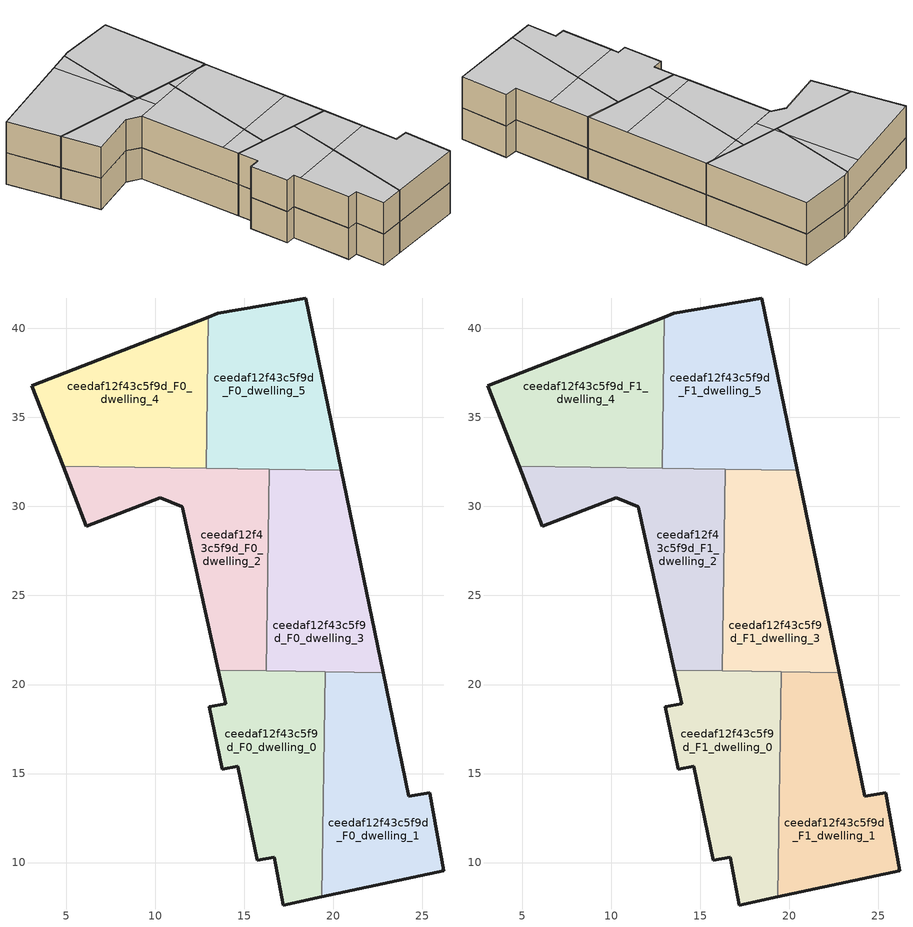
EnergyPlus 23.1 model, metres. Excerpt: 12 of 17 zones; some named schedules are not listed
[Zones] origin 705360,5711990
ceedaf12f43c5f9d_F0_dwelling_0
 floor ground (EU_floor_Construction): 19.35,8.08 19.54,20.72 13.54,20.81 13.96,18.93 13.03,18.74 13.75,15.24 14.62,15.42 15.72,10.13 16.68,10.3 17.18,7.62 z0
 wall outside (EU_wall_Construction): 19.35,8.08 17.18,7.62 16.68,10.3 15.72,10.13 14.62,15.42 13.75,15.24 13.03,18.74 13.96,18.93 13.54,20.81 z0:3
 wall to ceedaf12f43c5f9d_F0_dwelling_1 (EU_wall_Construction): 19.54,20.72 19.35,8.08 z0:3
 wall to ceedaf12f43c5f9d_F0_dwelling_3 (EU_wall_Construction): 16.23,20.77 19.54,20.72 z0:3
 wall to ceedaf12f43c5f9d_F0_dwelling_2 (EU_wall_Construction): 13.54,20.81 16.23,20.77 z0:3
ceedaf12f43c5f9d_F0_dwelling_1
 floor ground (EU_floor_Construction): 26.19,9.53 25.4,13.91 24.24,13.71 22.8,20.67 19.54,20.72 19.35,8.08 z0
 wall outside (EU_wall_Construction): 22.8,20.67 24.24,13.71 25.4,13.91 26.19,9.53 19.35,8.08 z0:3
 wall to ceedaf12f43c5f9d_F0_dwelling_3 (EU_wall_Construction): 19.54,20.72 22.8,20.67 z0:3
ceedaf12f43c5f9d_F0_dwelling_2
 floor ground (EU_floor_Construction): 16.23,20.77 16.4,32.08 4.82,32.25 6.12,28.89 10.27,30.5 11.52,29.97 13.54,20.81 z0
 wall outside (EU_wall_Construction): 13.54,20.81 11.52,29.97 10.27,30.5 6.12,28.89 4.82,32.25 z0:3
 wall to ceedaf12f43c5f9d_F0_dwelling_3 (EU_wall_Construction): 16.4,32.08 16.23,20.77 z0:3
 wall to ceedaf12f43c5f9d_F0_dwelling_4 (EU_wall_Construction): 4.82,32.25 12.86,32.14 z0:3
 wall to ceedaf12f43c5f9d_F0_dwelling_5 (EU_wall_Construction): 12.86,32.14 16.4,32.08 z0:3
ceedaf12f43c5f9d_F0_dwelling_3
 floor ground (EU_floor_Construction): 22.8,20.67 20.45,32.03 16.4,32.08 16.23,20.77 z0
 wall outside (EU_wall_Construction): 20.45,32.03 22.8,20.67 z0:3
 wall to ceedaf12f43c5f9d_F0_dwelling_5 (EU_wall_Construction): 16.4,32.08 20.45,32.03 z0:3
ceedaf12f43c5f9d_F0_dwelling_4
 floor ground (EU_floor_Construction): 12.86,32.14 12.98,40.64 3.06,36.79 4.82,32.25 z0
 wall outside (EU_wall_Construction): 4.82,32.25 3.06,36.79 12.98,40.64 z0:3
 wall to ceedaf12f43c5f9d_F0_dwelling_5 (EU_wall_Construction): 12.98,40.64 12.86,32.14 z0:3
ceedaf12f43c5f9d_F0_dwelling_5
 floor ground (EU_floor_Construction): 20.45,32.03 18.44,41.71 13.51,40.84 12.98,40.64 12.86,32.14 z0
 wall outside (EU_wall_Construction): 12.98,40.64 13.51,40.84 18.44,41.71 20.45,32.03 z0:3
ceedaf12f43c5f9d_F1_dwelling_0
 floor to ceedaf12f43c5f9d_F0_dwelling_0 (EU_floor_Construction): 19.35,8.08 19.54,20.72 13.54,20.81 13.96,18.93 13.03,18.74 13.75,15.24 14.62,15.42 15.72,10.13 16.68,10.3 17.18,7.62 z3
 wall outside (EU_wall_Construction): 19.35,8.08 17.18,7.62 16.68,10.3 15.72,10.13 14.62,15.42 13.75,15.24 13.03,18.74 13.96,18.93 13.54,20.81 z3:6
 wall to ceedaf12f43c5f9d_F1_dwelling_1 (EU_wall_Construction): 19.54,20.72 19.35,8.08 z3:6
 wall to ceedaf12f43c5f9d_F1_dwelling_3 (EU_wall_Construction): 16.23,20.77 19.54,20.72 z3:6
 wall to ceedaf12f43c5f9d_F1_dwelling_2 (EU_wall_Construction): 13.54,20.81 16.23,20.77 z3:6
 ceiling to ceedaf12f43c5f9d_F2_dwelling_3 (EU_floor_Construction): 19.54,20.72 19.47,15.96 14.75,14.78 14.62,15.42 13.75,15.24 13.03,18.74 13.96,18.93 13.54,20.81 z6
 ceiling to ceedaf12f43c5f9d_F2_dwelling_4 (EU_floor_Construction): 19.47,15.96 19.35,8.08 17.18,7.62 16.68,10.3 15.72,10.13 14.75,14.78 z6
ceedaf12f43c5f9d_F1_dwelling_1
 floor to ceedaf12f43c5f9d_F0_dwelling_1 (EU_floor_Construction): 26.19,9.53 25.4,13.91 24.24,13.71 22.8,20.67 19.54,20.72 19.35,8.08 z3
 wall outside (EU_wall_Construction): 22.8,20.67 24.24,13.71 25.4,13.91 26.19,9.53 19.35,8.08 z3:6
 wall to ceedaf12f43c5f9d_F1_dwelling_3 (EU_wall_Construction): 19.54,20.72 22.8,20.67 z3:6
 ceiling to ceedaf12f43c5f9d_F2_dwelling_4 (EU_floor_Construction): 23.56,16.99 24.24,13.71 25.4,13.91 26.19,9.53 19.35,8.08 19.47,15.96 z6
 ceiling to ceedaf12f43c5f9d_F2_dwelling_3 (EU_floor_Construction): 22.8,20.67 23.56,16.99 19.47,15.96 19.54,20.72 z6
ceedaf12f43c5f9d_F1_dwelling_2
 floor to ceedaf12f43c5f9d_F0_dwelling_2 (EU_floor_Construction): 16.23,20.77 16.4,32.08 4.82,32.25 6.12,28.89 10.27,30.5 11.52,29.97 13.54,20.81 z3
 wall outside (EU_wall_Construction): 13.54,20.81 11.52,29.97 10.27,30.5 6.12,28.89 4.82,32.25 z3:6
 wall to ceedaf12f43c5f9d_F1_dwelling_3 (EU_wall_Construction): 16.4,32.08 16.23,20.77 z3:6
 wall to ceedaf12f43c5f9d_F1_dwelling_4 (EU_wall_Construction): 4.82,32.25 12.86,32.14 z3:6
 wall to ceedaf12f43c5f9d_F1_dwelling_5 (EU_wall_Construction): 12.86,32.14 16.4,32.08 z3:6
 ceiling to ceedaf12f43c5f9d_F2_dwelling_2 (EU_floor_Construction): 16.38,31.18 16.26,23 13.23,22.24 11.52,29.96 z6
 ceiling to ceedaf12f43c5f9d_F2_dwelling_1 (EU_floor_Construction): 13.13,32.13 13.55,30.47 11.52,29.97 10.27,30.5 6.12,28.89 4.82,32.25 z6
 ceiling to ceedaf12f43c5f9d_F2_dwelling_0 (EU_floor_Construction): 16.4,32.08 16.38,31.18 13.55,30.47 13.13,32.13 z6
 ceiling to ceedaf12f43c5f9d_F2_dwelling_3 (EU_floor_Construction): 16.26,23 16.23,20.77 13.54,20.81 13.23,22.24 z6
ceedaf12f43c5f9d_F1_dwelling_3
 floor to ceedaf12f43c5f9d_F0_dwelling_3 (EU_floor_Construction): 22.8,20.67 20.45,32.03 16.4,32.08 16.23,20.77 z3
 wall outside (EU_wall_Construction): 20.45,32.03 22.8,20.67 z3:6
 wall to ceedaf12f43c5f9d_F1_dwelling_5 (EU_wall_Construction): 16.4,32.08 20.45,32.03 z3:6
 ceiling to ceedaf12f43c5f9d_F2_dwelling_2 (EU_floor_Construction): 20.45,32.03 22.02,24.44 16.26,23 16.38,31.18 19.79,32.03 z6
 ceiling to ceedaf12f43c5f9d_F2_dwelling_3 (EU_floor_Construction): 22.02,24.44 22.8,20.67 16.23,20.77 16.26,23 z6
 ceiling to ceedaf12f43c5f9d_F2_dwelling_0 (EU_floor_Construction): 19.79,32.03 16.38,31.18 16.4,32.08 z6
ceedaf12f43c5f9d_F1_dwelling_4
 floor to ceedaf12f43c5f9d_F0_dwelling_4 (EU_floor_Construction): 12.86,32.14 12.98,40.64 3.06,36.79 4.82,32.25 z3
 wall outside (EU_wall_Construction): 4.82,32.25 3.06,36.79 12.98,40.64 z3:6
 wall to ceedaf12f43c5f9d_F1_dwelling_5 (EU_wall_Construction): 12.98,40.64 12.86,32.14 z3:6
 ceiling to ceedaf12f43c5f9d_F2_dwelling_1 (EU_floor_Construction): 11.18,39.94 12.87,33.17 12.86,32.14 4.82,32.25 3.06,36.79 z6
 ceiling to ceedaf12f43c5f9d_F2_dwelling_0 (EU_floor_Construction): 12.98,40.64 12.87,33.17 11.18,39.94 z6
ceedaf12f43c5f9d_F1_dwelling_5
 floor to ceedaf12f43c5f9d_F0_dwelling_5 (EU_floor_Construction): 20.45,32.03 18.44,41.71 13.51,40.84 12.98,40.64 12.86,32.14 z3
 wall outside (EU_wall_Construction): 12.98,40.64 13.51,40.84 18.44,41.71 20.45,32.03 z3:6
 ceiling to ceedaf12f43c5f9d_F2_dwelling_0 (EU_floor_Construction): 18.44,41.71 20.41,32.19 19.79,32.03 13.13,32.13 12.87,33.17 12.98,40.64 13.51,40.84 z6
 ceiling to ceedaf12f43c5f9d_F2_dwelling_1 (EU_floor_Construction): 12.87,33.17 13.13,32.13 12.86,32.14 z6
 ceiling to ceedaf12f43c5f9d_F2_dwelling_2 (EU_floor_Construction): 20.41,32.19 20.45,32.03 19.79,32.03 z6
[Building]
EU S2 Campaign: North Axis=0; Terrain=City; Solar Distribution=FullExterior
[Site:Location]
London: Latitude=51.5; Longitude=-0.5; Time Zone=0; Elevation=25
[SizingPeriod:WeatherFileDays]
AnnualSizingPeriod: Begin Month=1; Begin Day of Month=1; End Month=12; End Day of Month=31; Day of Week for Start Day=Monday; Use Weather File Daylight Saving Period=No; Use Weather File Rain and Snow Indicators=No
[MATERIAL]
EU_InternalMass_Material: Roughness=MediumRough; Thickness=0.1; Conductivity=1; Density=1800; Specific Heat=900; Thermal Absorptance=0.9; Solar Absorptance=0.7; Visible Absorptance=0.7
[MATERIAL:NOMASS] Roughness=MediumRough; Thermal Absorptance=0.9; Solar Absorptance=0.7; Visible Absorptance=0.7
Name | Thermal Resistance
EU_wall_NoMass | 1.04674
EU_floor_NoMass | 2.04616
[CONSTRUCTION]
EU_wall_Construction: EU_wall_NoMass
EU_floor_Construction: EU_floor_NoMass
EU_InternalMass_Construction: EU_InternalMass_Material
[ZONE] Type=1; Multiplier=1; Ceiling Height=autocalculate; Floor Area=autocalculate; Part of Total Floor Area=Yes
Name | Volume
ceedaf12f43c5f9d_F0_dwelling_0; ceedaf12f43c5f9d_F1_dwelling_0 | 180.146
ceedaf12f43c5f9d_F0_dwelling_1; ceedaf12f43c5f9d_F1_dwelling_1; ceedaf12f43c5f9d_F0_dwelling_3; ceedaf12f43c5f9d_F1_dwelling_3 | 180.16
ceedaf12f43c5f9d_F0_dwelling_2; ceedaf12f43c5f9d_F1_dwelling_2 | 180.14
ceedaf12f43c5f9d_F0_dwelling_4; ceedaf12f43c5f9d_F1_dwelling_4 | 180.132
ceedaf12f43c5f9d_F0_dwelling_5; ceedaf12f43c5f9d_F1_dwelling_5 | 180.15
[INTERNALMASS] Construction=EU_InternalMass_Construction
Name | Zone or ZoneList | Surface Area
ceedaf12f43c5f9d_F0_dwelling_0_EU_InternalMass | ceedaf12f43c5f9d_F0_dwelling_0 | 60.0488
ceedaf12f43c5f9d_F0_dwelling_1_EU_InternalMass | ceedaf12f43c5f9d_F0_dwelling_1 | 60.0534
ceedaf12f43c5f9d_F0_dwelling_2_EU_InternalMass | ceedaf12f43c5f9d_F0_dwelling_2 | 60.0462
ceedaf12f43c5f9d_F0_dwelling_3_EU_InternalMass | ceedaf12f43c5f9d_F0_dwelling_3 | 60.053
ceedaf12f43c5f9d_F0_dwelling_4_EU_InternalMass | ceedaf12f43c5f9d_F0_dwelling_4 | 60.0439
ceedaf12f43c5f9d_F0_dwelling_5_EU_InternalMass | ceedaf12f43c5f9d_F0_dwelling_5 | 60.0501
ceedaf12f43c5f9d_F1_dwelling_0_EU_InternalMass | ceedaf12f43c5f9d_F1_dwelling_0 | 60.0488
ceedaf12f43c5f9d_F1_dwelling_1_EU_InternalMass | ceedaf12f43c5f9d_F1_dwelling_1 | 60.0534
ceedaf12f43c5f9d_F1_dwelling_2_EU_InternalMass | ceedaf12f43c5f9d_F1_dwelling_2 | 60.0462
ceedaf12f43c5f9d_F1_dwelling_3_EU_InternalMass | ceedaf12f43c5f9d_F1_dwelling_3 | 60.053
ceedaf12f43c5f9d_F1_dwelling_4_EU_InternalMass | ceedaf12f43c5f9d_F1_dwelling_4 | 60.0439
ceedaf12f43c5f9d_F1_dwelling_5_EU_InternalMass | ceedaf12f43c5f9d_F1_dwelling_5 | 60.0501
[OTHEREQUIPMENT] Fuel Type=Electricity; Design Level Calculation Method=Watts/Area; Power per Zone Floor Area=1; Fraction Latent=0; Fraction Radiant=0; Fraction Lost=0; Carbon Dioxide Generation Rate=0; EndUse Subcategory=EU_Step8_InternalGains
Name | Zone or ZoneList or Space or SpaceList | Schedule
EU_Step8_InternalGain_ceedaf12f43c5f9d_F0_dwelling_0_f000 | ceedaf12f43c5f9d_F0_dwelling_0 | EU_Step8_GainSchedule_ceedaf12f43c5f9d_F0_dwelling_0_f000
EU_Step8_InternalGain_ceedaf12f43c5f9d_F0_dwelling_1_f000 | ceedaf12f43c5f9d_F0_dwelling_1 | EU_Step8_GainSchedule_ceedaf12f43c5f9d_F0_dwelling_1_f000
EU_Step8_InternalGain_ceedaf12f43c5f9d_F0_dwelling_2_f000 | ceedaf12f43c5f9d_F0_dwelling_2 | EU_Step8_GainSchedule_ceedaf12f43c5f9d_F0_dwelling_2_f000
EU_Step8_InternalGain_ceedaf12f43c5f9d_F0_dwelling_3_f000 | ceedaf12f43c5f9d_F0_dwelling_3 | EU_Step8_GainSchedule_ceedaf12f43c5f9d_F0_dwelling_3_f000
EU_Step8_InternalGain_ceedaf12f43c5f9d_F0_dwelling_4_f000 | ceedaf12f43c5f9d_F0_dwelling_4 | EU_Step8_GainSchedule_ceedaf12f43c5f9d_F0_dwelling_4_f000
EU_Step8_InternalGain_ceedaf12f43c5f9d_F0_dwelling_5_f000 | ceedaf12f43c5f9d_F0_dwelling_5 | EU_Step8_GainSchedule_ceedaf12f43c5f9d_F0_dwelling_5_f000
EU_Step8_InternalGain_ceedaf12f43c5f9d_F1_dwelling_0_f000 | ceedaf12f43c5f9d_F1_dwelling_0 | EU_Step8_GainSchedule_ceedaf12f43c5f9d_F1_dwelling_0_f000
EU_Step8_InternalGain_ceedaf12f43c5f9d_F1_dwelling_1_f000 | ceedaf12f43c5f9d_F1_dwelling_1 | EU_Step8_GainSchedule_ceedaf12f43c5f9d_F1_dwelling_1_f000
EU_Step8_InternalGain_ceedaf12f43c5f9d_F1_dwelling_2_f000 | ceedaf12f43c5f9d_F1_dwelling_2 | EU_Step8_GainSchedule_ceedaf12f43c5f9d_F1_dwelling_2_f000
EU_Step8_InternalGain_ceedaf12f43c5f9d_F1_dwelling_3_f000 | ceedaf12f43c5f9d_F1_dwelling_3 | EU_Step8_GainSchedule_ceedaf12f43c5f9d_F1_dwelling_3_f000
EU_Step8_InternalGain_ceedaf12f43c5f9d_F1_dwelling_4_f000 | ceedaf12f43c5f9d_F1_dwelling_4 | EU_Step8_GainSchedule_ceedaf12f43c5f9d_F1_dwelling_4_f000
EU_Step8_InternalGain_ceedaf12f43c5f9d_F1_dwelling_5_f000 | ceedaf12f43c5f9d_F1_dwelling_5 | EU_Step8_GainSchedule_ceedaf12f43c5f9d_F1_dwelling_5_f000
[ZONEVENTILATION:DESIGNFLOWRATE] Schedule=EU_AlwaysOn; Design Flow Rate Calculation Method=AirChanges/Hour; Air Changes per Hour=0.488719; Ventilation Type=Natural; Fan Pressure Rise=0; Fan Total Efficiency=1; Constant Term Coefficient=1; Temperature Term Coefficient=0; Velocity Term Coefficient=0; Velocity Squared Term Coefficient=0; Minimum Indoor Temperature=-100; Maximum Indoor Temperature=100; Delta Temperature=-100; Minimum Outdoor Temperature=-100; Maximum Outdoor Temperature=100; Maximum Wind Speed=40
Name | Zone or ZoneList or Space or SpaceList
EU_ConstantAir_ceedaf12f43c5f9d_F0_dwelling_0 | ceedaf12f43c5f9d_F0_dwelling_0
EU_ConstantAir_ceedaf12f43c5f9d_F0_dwelling_1 | ceedaf12f43c5f9d_F0_dwelling_1
EU_ConstantAir_ceedaf12f43c5f9d_F0_dwelling_2 | ceedaf12f43c5f9d_F0_dwelling_2
EU_ConstantAir_ceedaf12f43c5f9d_F0_dwelling_3 | ceedaf12f43c5f9d_F0_dwelling_3
EU_ConstantAir_ceedaf12f43c5f9d_F0_dwelling_4 | ceedaf12f43c5f9d_F0_dwelling_4
EU_ConstantAir_ceedaf12f43c5f9d_F0_dwelling_5 | ceedaf12f43c5f9d_F0_dwelling_5
EU_ConstantAir_ceedaf12f43c5f9d_F1_dwelling_0 | ceedaf12f43c5f9d_F1_dwelling_0
EU_ConstantAir_ceedaf12f43c5f9d_F1_dwelling_1 | ceedaf12f43c5f9d_F1_dwelling_1
EU_ConstantAir_ceedaf12f43c5f9d_F1_dwelling_2 | ceedaf12f43c5f9d_F1_dwelling_2
EU_ConstantAir_ceedaf12f43c5f9d_F1_dwelling_3 | ceedaf12f43c5f9d_F1_dwelling_3
EU_ConstantAir_ceedaf12f43c5f9d_F1_dwelling_4 | ceedaf12f43c5f9d_F1_dwelling_4
EU_ConstantAir_ceedaf12f43c5f9d_F1_dwelling_5 | ceedaf12f43c5f9d_F1_dwelling_5
[HVACTEMPLATE:THERMOSTAT] Constant Heating Setpoint=20; Constant Cooling Setpoint=50
EU_HeatOnly_ceedaf12f43c5f9d_F0_dwelling_0; EU_HeatOnly_ceedaf12f43c5f9d_F0_dwelling_1; EU_HeatOnly_ceedaf12f43c5f9d_F0_dwelling_2; EU_HeatOnly_ceedaf12f43c5f9d_F0_dwelling_3; EU_HeatOnly_ceedaf12f43c5f9d_F0_dwelling_4; EU_HeatOnly_ceedaf12f43c5f9d_F0_dwelling_5; EU_HeatOnly_ceedaf12f43c5f9d_F1_dwelling_0; EU_HeatOnly_ceedaf12f43c5f9d_F1_dwelling_1; EU_HeatOnly_ceedaf12f43c5f9d_F1_dwelling_2; EU_HeatOnly_ceedaf12f43c5f9d_F1_dwelling_3; EU_HeatOnly_ceedaf12f43c5f9d_F1_dwelling_4; EU_HeatOnly_ceedaf12f43c5f9d_F1_dwelling_5; EU_HeatOnly_ceedaf12f43c5f9d_F2_dwelling_0; EU_HeatOnly_ceedaf12f43c5f9d_F2_dwelling_1; EU_HeatOnly_ceedaf12f43c5f9d_F2_dwelling_2; EU_HeatOnly_ceedaf12f43c5f9d_F2_dwelling_3; EU_HeatOnly_ceedaf12f43c5f9d_F2_dwelling_4
[HVACTEMPLATE:ZONE:IDEALLOADSAIRSYSTEM] System Availability Schedule=EU_AlwaysOn; Maximum Heating Supply Air Temperature=50; Minimum Cooling Supply Air Temperature=13; Maximum Heating Supply Air Humidity Ratio=0.0156; Minimum Cooling Supply Air Humidity Ratio=0.0077; Heating Limit=NoLimit; Cooling Limit=NoLimit; Heating Availability Schedule=EU_AlwaysOn; Cooling Availability Schedule=EU_CoolingOff; Dehumidification Control Type=ConstantSensibleHeatRatio; Cooling Sensible Heat Ratio=0.7; Dehumidification Setpoint=60; Humidification Control Type=None; Humidification Setpoint=30; Outdoor Air Method=None; Outdoor Air Flow Rate per Person=0.00944; Outdoor Air Flow Rate per Zone Floor Area=0; Outdoor Air Flow Rate per Zone=0; Demand Controlled Ventilation Type=None; Outdoor Air Economizer Type=NoEconomizer; Heat Recovery Type=None; Sensible Heat Recovery Effectiveness=0.7; Latent Heat Recovery Effectiveness=0.65
Name | Template Thermostat
ceedaf12f43c5f9d_F0_dwelling_0 | EU_HeatOnly_ceedaf12f43c5f9d_F0_dwelling_0
ceedaf12f43c5f9d_F0_dwelling_1 | EU_HeatOnly_ceedaf12f43c5f9d_F0_dwelling_1
ceedaf12f43c5f9d_F0_dwelling_2 | EU_HeatOnly_ceedaf12f43c5f9d_F0_dwelling_2
ceedaf12f43c5f9d_F0_dwelling_3 | EU_HeatOnly_ceedaf12f43c5f9d_F0_dwelling_3
ceedaf12f43c5f9d_F0_dwelling_4 | EU_HeatOnly_ceedaf12f43c5f9d_F0_dwelling_4
ceedaf12f43c5f9d_F0_dwelling_5 | EU_HeatOnly_ceedaf12f43c5f9d_F0_dwelling_5
ceedaf12f43c5f9d_F1_dwelling_0 | EU_HeatOnly_ceedaf12f43c5f9d_F1_dwelling_0
ceedaf12f43c5f9d_F1_dwelling_1 | EU_HeatOnly_ceedaf12f43c5f9d_F1_dwelling_1
ceedaf12f43c5f9d_F1_dwelling_2 | EU_HeatOnly_ceedaf12f43c5f9d_F1_dwelling_2
ceedaf12f43c5f9d_F1_dwelling_3 | EU_HeatOnly_ceedaf12f43c5f9d_F1_dwelling_3
ceedaf12f43c5f9d_F1_dwelling_4 | EU_HeatOnly_ceedaf12f43c5f9d_F1_dwelling_4
ceedaf12f43c5f9d_F1_dwelling_5 | EU_HeatOnly_ceedaf12f43c5f9d_F1_dwelling_5
[SIZING:ZONE] Zone Cooling Design Supply Air Temperature Input Method=SupplyAirTemperature; Zone Cooling Design Supply Air Temperature=13; Zone Heating Design Supply Air Temperature Input Method=SupplyAirTemperature; Zone Heating Design Supply Air Temperature=50; Zone Cooling Design Supply Air Humidity Ratio=0.008; Zone Heating Design Supply Air Humidity Ratio=0.008; Cooling Design Air Flow Method=DesignDay; Cooling Design Air Flow Rate=0; Cooling Minimum Air Flow per Zone Floor Area=0.000762; Cooling Minimum Air Flow=0; Cooling Minimum Air Flow Fraction=0.2; Heating Design Air Flow Method=DesignDay; Heating Design Air Flow Rate=0; Heating Maximum Air Flow per Zone Floor Area=0.002032; Heating Maximum Air Flow=0.141576; Heating Maximum Air Flow Fraction=0.3; Account for Dedicated Outdoor Air System=No; Dedicated Outdoor Air System Control Strategy=NeutralSupplyAir; Dedicated Outdoor Air Low Setpoint Temperature for Design=autosize; Dedicated Outdoor Air High Setpoint Temperature for Design=autosize; Zone Load Sizing Method=Sensible Load Only No Latent Load; Zone Latent Cooling Design Supply Air Humidity Ratio Input Method=HumidityRatioDifference; Zone Cooling Design Supply Air Humidity Ratio Difference=0.005; Zone Latent Heating Design Supply Air Humidity Ratio Input Method=HumidityRatioDifference; Zone Humidification Design Supply Air Humidity Ratio Difference=0.005
ceedaf12f43c5f9d_F0_dwelling_0; ceedaf12f43c5f9d_F0_dwelling_1; ceedaf12f43c5f9d_F0_dwelling_2; ceedaf12f43c5f9d_F0_dwelling_3; ceedaf12f43c5f9d_F0_dwelling_4; ceedaf12f43c5f9d_F0_dwelling_5; ceedaf12f43c5f9d_F1_dwelling_0; ceedaf12f43c5f9d_F1_dwelling_1; ceedaf12f43c5f9d_F1_dwelling_2; ceedaf12f43c5f9d_F1_dwelling_3; ceedaf12f43c5f9d_F1_dwelling_4; ceedaf12f43c5f9d_F1_dwelling_5
[SCHEDULE:FILE] Column Number=1; Rows to Skip at Top=0; Number of Hours of Data=8760; Column Separator=Comma; Interpolate to Timestep=No; Minutes per Item=60; Adjust Schedule for Daylight Savings=Yes
Name | File
EU_Step8_GainSchedule_ceedaf12f43c5f9d_F0_dwelling_0_f000 | ../../schedules/ceedaf12f43c5f9d/ceedaf12f43c5f9d_F0_dwelling_0_f000_gain.csv
EU_Step8_GainSchedule_ceedaf12f43c5f9d_F0_dwelling_1_f000 | ../../schedules/ceedaf12f43c5f9d/ceedaf12f43c5f9d_F0_dwelling_1_f000_gain.csv
EU_Step8_GainSchedule_ceedaf12f43c5f9d_F0_dwelling_2_f000 | ../../schedules/ceedaf12f43c5f9d/ceedaf12f43c5f9d_F0_dwelling_2_f000_gain.csv
EU_Step8_GainSchedule_ceedaf12f43c5f9d_F0_dwelling_3_f000 | ../../schedules/ceedaf12f43c5f9d/ceedaf12f43c5f9d_F0_dwelling_3_f000_gain.csv
EU_Step8_GainSchedule_ceedaf12f43c5f9d_F0_dwelling_4_f000 | ../../schedules/ceedaf12f43c5f9d/ceedaf12f43c5f9d_F0_dwelling_4_f000_gain.csv
EU_Step8_GainSchedule_ceedaf12f43c5f9d_F0_dwelling_5_f000 | ../../schedules/ceedaf12f43c5f9d/ceedaf12f43c5f9d_F0_dwelling_5_f000_gain.csv
EU_Step8_GainSchedule_ceedaf12f43c5f9d_F1_dwelling_0_f000 | ../../schedules/ceedaf12f43c5f9d/ceedaf12f43c5f9d_F1_dwelling_0_f000_gain.csv
EU_Step8_GainSchedule_ceedaf12f43c5f9d_F1_dwelling_1_f000 | ../../schedules/ceedaf12f43c5f9d/ceedaf12f43c5f9d_F1_dwelling_1_f000_gain.csv
EU_Step8_GainSchedule_ceedaf12f43c5f9d_F1_dwelling_2_f000 | ../../schedules/ceedaf12f43c5f9d/ceedaf12f43c5f9d_F1_dwelling_2_f000_gain.csv
EU_Step8_GainSchedule_ceedaf12f43c5f9d_F1_dwelling_3_f000 | ../../schedules/ceedaf12f43c5f9d/ceedaf12f43c5f9d_F1_dwelling_3_f000_gain.csv
